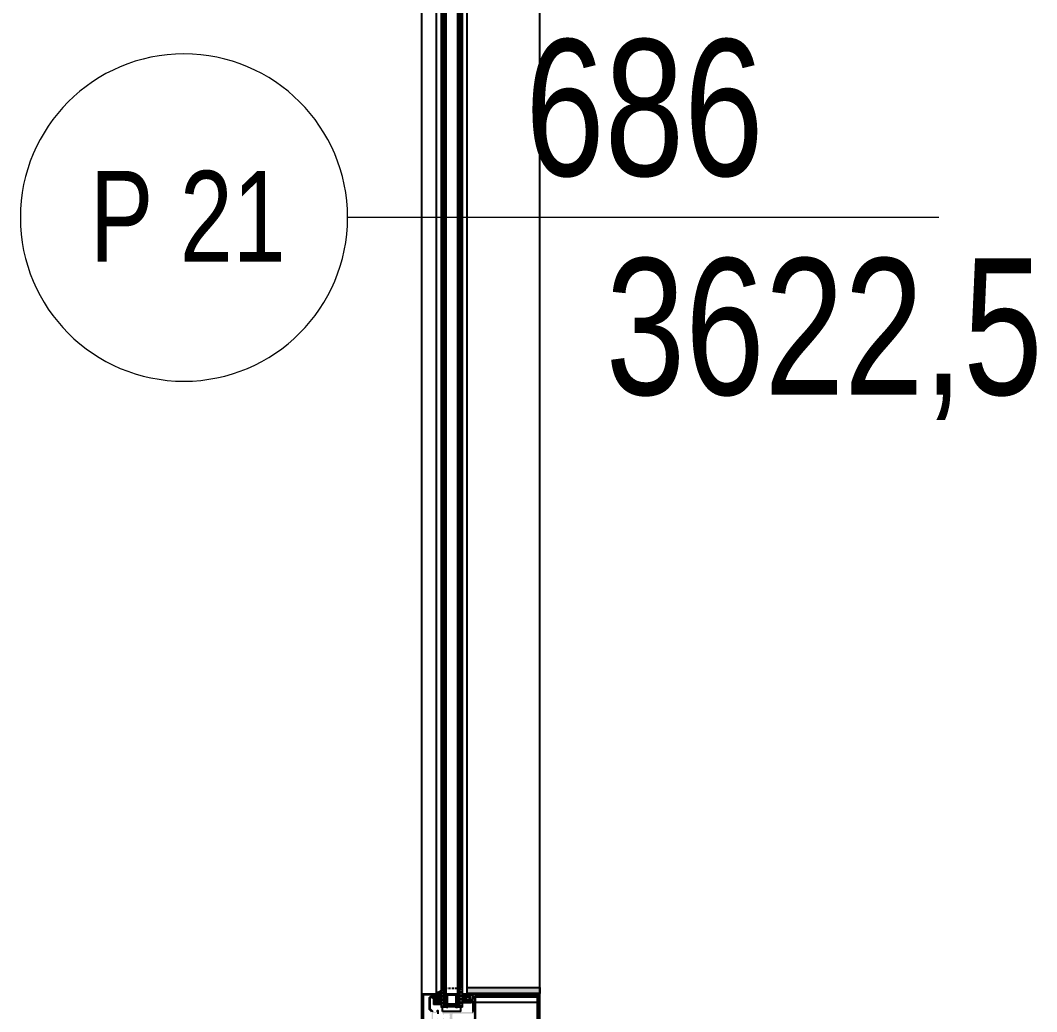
# Model space of a CAD drawing. Header units: millimetres. Extents: x 809 to 8159, y 33 to 4533.
# Drawn here: x 2875.7 to 2987.5, y 2717.3 to 2826.3 of the extents above; entities that cross this region are included whole.
import ezdxf
from ezdxf.enums import TextEntityAlignment as Align

# ---------------------------------------------------------------- set-up
doc = ezdxf.new("R2010")
doc.units = ezdxf.units.MM
doc.linetypes.add('HIDDEN', pattern=[0.375, 0.25, -0.125])
for name, color, linetype in [('3', 11, 'Continuous'), ('5', 11, 'Continuous'), ('FITILLER', 240, 'Continuous'), ('GORUNUS-TARAMA', 11, 'Continuous')]:
    doc.layers.add(name, color=color, linetype=linetype)
for name, color, linetype, lineweight in [('cam', 5, 'Continuous', 0), ('kapi_tag_yeni', 2, 'Continuous', 0), ('pencere tag', 4, 'Continuous', 0)]:
    doc.layers.add(name, color=color, linetype=linetype, lineweight=lineweight)
doc.styles.add('kapi_tag', font='arial.ttf', dxfattribs={"width": 0.75})

# ---------------------------------------------------------------- blocks, each defined once
blk = doc.blocks.new('ajsdfxcvzx')
h = blk.add_hatch(color=256)
edge = h.paths.add_edge_path()
edge.add_arc((34875.98, -5872.2), 0.05, 90, 180)
edge.add_line((34875.93, -5872.2), (34875.93, -5876.84))
edge.add_arc((34875.98, -5876.84), 0.05, 180, 270)
edge.add_line((34875.98, -5876.89), (34876.94, -5876.89))
edge.add_line((34876.94, -5876.89), (34877.05, -5876.76))
edge.add_arc((34877.09, -5876.79), 0.05, 50, 140, ccw=False)
edge.add_line((34877.12, -5876.75), (34877.4, -5876.99))
edge.add_arc((34877.38, -5877), 0.02, -90, 50, ccw=False)
edge.add_line((34877.38, -5877.02), (34875.85, -5877.02))
edge.add_arc((34875.85, -5876.97), 0.05, 180, 270, ccw=False)
edge.add_line((34875.8, -5876.97), (34875.8, -5872.07))
edge.add_arc((34875.85, -5872.07), 0.05, 90, 180, ccw=False)
edge.add_line((34875.85, -5872.02), (34877.38, -5872.02))
edge.add_arc((34877.38, -5872.04), 0.02, -50, 90, ccw=False)
edge.add_line((34877.4, -5872.06), (34877.12, -5872.29))
edge.add_arc((34877.09, -5872.25), 0.05, 220, 310, ccw=False)
edge.add_line((34877.05, -5872.29), (34876.94, -5872.15))
edge.add_line((34876.94, -5872.15), (34875.98, -5872.15))
h = blk.add_hatch(color=256)
edge = h.paths.add_edge_path()
edge.add_line((34877.18, -5873.05), (34877.18, -5872.45))
edge.add_line((34877.18, -5872.45), (34877.46, -5872.21))
edge.add_line((34877.46, -5872.21), (34877.46, -5872.42))
edge.add_line((34877.46, -5872.42), (34877.53, -5872.42))
edge.add_arc((34877.53, -5872.37), 0.05, 270, 360)
edge.add_line((34877.58, -5872.37), (34877.58, -5872.03))
edge.add_line((34877.58, -5872.03), (34877.47, -5872.03))
edge.add_line((34877.47, -5872.03), (34877.12, -5872.33))
edge.add_arc((34877.08, -5872.29), 0.05, 220, 310, ccw=False)
edge.add_line((34877.05, -5872.32), (34876.97, -5872.23))
edge.add_arc((34876.93, -5872.26), 0.05, 40, 130)
edge.add_line((34876.9, -5872.23), (34876.59, -5872.48))
edge.add_arc((34876.63, -5872.52), 0.05, 130, 180)
edge.add_line((34876.58, -5872.52), (34876.58, -5873.7))
edge.add_arc((34876.63, -5873.7), 0.05, 180, 225)
edge.add_line((34876.59, -5873.73), (34876.77, -5873.91))
edge.add_line((34876.77, -5873.91), (34876.81, -5873.91))
edge.add_line((34876.81, -5873.91), (34876.81, -5873.95))
edge.add_line((34876.81, -5873.95), (34876.87, -5874.01))
edge.add_arc((34876.83, -5874.04), 0.05, 0, 45, ccw=False)
edge.add_line((34876.88, -5874.04), (34876.88, -5875))
edge.add_arc((34876.83, -5875), 0.05, -45, 0, ccw=False)
edge.add_line((34876.87, -5875.04), (34876.81, -5875.09))
edge.add_line((34876.81, -5875.09), (34876.81, -5875.14))
edge.add_line((34876.81, -5875.14), (34876.77, -5875.14))
edge.add_line((34876.77, -5875.14), (34876.59, -5875.31))
edge.add_arc((34876.63, -5875.35), 0.05, 135, 180)
edge.add_line((34876.58, -5875.35), (34876.58, -5876.53))
edge.add_arc((34876.63, -5876.53), 0.05, 180, 230)
edge.add_line((34876.59, -5876.57), (34876.9, -5876.82))
edge.add_arc((34876.93, -5876.78), 0.05, 230, 320)
edge.add_line((34876.97, -5876.82), (34877.05, -5876.73))
edge.add_arc((34877.08, -5876.76), 0.05, 50, 140, ccw=False)
edge.add_line((34877.12, -5876.72), (34877.47, -5877.02))
edge.add_line((34877.47, -5877.02), (34877.58, -5877.02))
edge.add_line((34877.58, -5877.02), (34877.58, -5876.68))
edge.add_arc((34877.53, -5876.68), 0.05, 0, 90)
edge.add_line((34877.53, -5876.63), (34877.46, -5876.63))
edge.add_line((34877.46, -5876.63), (34877.46, -5876.84))
edge.add_line((34877.46, -5876.84), (34877.18, -5876.6))
edge.add_line((34877.18, -5876.6), (34877.18, -5876))
edge.add_line((34877.18, -5876), (34877.46, -5876))
edge.add_line((34877.46, -5876), (34877.46, -5876.13))
edge.add_line((34877.46, -5876.13), (34877.53, -5876.13))
edge.add_arc((34877.53, -5876.08), 0.05, 270, 360)
edge.add_line((34877.58, -5876.08), (34877.58, -5875.88))
edge.add_line((34877.58, -5875.88), (34877.11, -5875.88))
edge.add_arc((34877.11, -5875.93), 0.05, 90, 180)
edge.add_line((34877.06, -5875.93), (34877.06, -5876.51))
edge.add_arc((34877.01, -5876.51), 0.05, -40, 0, ccw=False)
edge.add_line((34877.05, -5876.54), (34876.96, -5876.65))
edge.add_arc((34876.92, -5876.61), 0.05, 230, 320, ccw=False)
edge.add_line((34876.88, -5876.65), (34876.71, -5876.51))
edge.add_arc((34876.75, -5876.47), 0.05, 180, 230, ccw=False)
edge.add_line((34876.7, -5876.47), (34876.7, -5875.4))
edge.add_arc((34876.75, -5875.4), 0.05, 135, 180, ccw=False)
edge.add_line((34876.71, -5875.36), (34877.04, -5875.04))
edge.add_arc((34877.07, -5875.07), 0.05, 90, 135, ccw=False)
edge.add_line((34877.07, -5875.02), (34877.48, -5875.02))
edge.add_line((34877.48, -5875.02), (34877.48, -5875.12))
edge.add_line((34877.48, -5875.12), (34877.58, -5875.12))
edge.add_line((34877.58, -5875.12), (34877.58, -5874.82))
edge.add_arc((34877.53, -5874.82), 0.05, 0, 90)
edge.add_line((34877.53, -5874.77), (34877.46, -5874.77))
edge.add_line((34877.46, -5874.77), (34877.46, -5874.9))
edge.add_line((34877.46, -5874.9), (34877.08, -5874.9))
edge.add_arc((34877.08, -5874.85), 0.05, 180, 270, ccw=False)
edge.add_line((34877.03, -5874.85), (34877.03, -5874.19))
edge.add_arc((34877.08, -5874.19), 0.05, 90, 180, ccw=False)
edge.add_line((34877.08, -5874.14), (34877.46, -5874.14))
edge.add_line((34877.46, -5874.14), (34877.46, -5874.27))
edge.add_line((34877.46, -5874.27), (34877.53, -5874.27))
edge.add_arc((34877.53, -5874.22), 0.05, 270, 360)
edge.add_line((34877.58, -5874.22), (34877.58, -5873.92))
edge.add_line((34877.58, -5873.92), (34877.48, -5873.92))
edge.add_line((34877.48, -5873.92), (34877.48, -5874.02))
edge.add_line((34877.48, -5874.02), (34877.07, -5874.02))
edge.add_arc((34877.07, -5873.97), 0.05, 225, 270, ccw=False)
edge.add_line((34877.04, -5874.01), (34876.71, -5873.68))
edge.add_arc((34876.75, -5873.65), 0.05, 180, 225, ccw=False)
edge.add_line((34876.7, -5873.65), (34876.7, -5872.58))
edge.add_arc((34876.75, -5872.58), 0.05, 130, 180, ccw=False)
edge.add_line((34876.71, -5872.54), (34876.88, -5872.39))
edge.add_arc((34876.92, -5872.43), 0.05, 40, 130, ccw=False)
edge.add_line((34876.96, -5872.4), (34877.05, -5872.51))
edge.add_arc((34877.01, -5872.54), 0.05, 0, 40, ccw=False)
edge.add_line((34877.06, -5872.54), (34877.06, -5873.12))
edge.add_arc((34877.11, -5873.12), 0.05, 180, 270)
edge.add_line((34877.11, -5873.17), (34877.58, -5873.17))
edge.add_line((34877.58, -5873.17), (34877.58, -5872.97))
edge.add_arc((34877.53, -5872.97), 0.05, 0, 90)
edge.add_line((34877.53, -5872.92), (34877.46, -5872.92))
edge.add_line((34877.46, -5872.92), (34877.46, -5873.05))
edge.add_line((34877.46, -5873.05), (34877.18, -5873.05))
h = blk.add_hatch(color=256)
edge = h.paths.add_edge_path()
edge.add_line((34880.8, -5876.77), (34880.87, -5876.77))
edge.add_line((34880.87, -5876.77), (34880.87, -5876.86))
edge.add_line((34880.87, -5876.86), (34881.35, -5876.86))
edge.add_arc((34881.35, -5876.76), 0.1, -90, 0)
edge.add_line((34881.45, -5876.76), (34881.45, -5876.48))
edge.add_arc((34881.35, -5876.48), 0.1, 0, 90)
edge.add_line((34881.35, -5876.38), (34881.27, -5876.38))
edge.add_arc((34881.27, -5876.33), 0.05, 225, 270, ccw=False)
edge.add_line((34881.23, -5876.37), (34881.06, -5876.2))
edge.add_arc((34881.03, -5876.23), 0.05, 45, 90)
edge.add_line((34881.03, -5876.18), (34880.87, -5876.18))
edge.add_line((34880.87, -5876.18), (34880.87, -5876.27))
edge.add_line((34880.87, -5876.27), (34880.8, -5876.27))
edge.add_arc((34880.8, -5876.22), 0.05, -180, -90, ccw=False)
edge.add_line((34880.75, -5876.22), (34880.75, -5876.02))
edge.add_line((34880.75, -5876.02), (34881.19, -5876.02))
edge.add_arc((34881.19, -5876.07), 0.05, 0, 90, ccw=False)
edge.add_line((34881.24, -5876.07), (34881.24, -5876.14))
edge.add_arc((34881.29, -5876.14), 0.05, 180, 225)
edge.add_line((34881.25, -5876.18), (34881.28, -5876.21))
edge.add_arc((34881.32, -5876.17), 0.05, 225, 270)
edge.add_line((34881.32, -5876.22), (34881.4, -5876.22))
edge.add_arc((34881.4, -5876.17), 0.05, -90, 0)
edge.add_line((34881.45, -5876.17), (34881.45, -5875.92))
edge.add_line((34881.45, -5875.92), (34881.45, -5875.55))
edge.add_line((34881.45, -5875.55), (34881.48, -5875.52))
edge.add_line((34881.48, -5875.52), (34881.45, -5875.49))
edge.add_line((34881.45, -5875.49), (34881.45, -5875.12))
edge.add_arc((34881.36, -5875.12), 0.0919, -5.0705, 90.955)
edge.add_line((34881.35, -5875.02), (34879.08, -5875.02))
edge.add_arc((34879.06, -5875.02), 0.02, 0, 180)
edge.add_line((34879.04, -5875.02), (34879.02, -5875.02))
edge.add_arc((34879, -5875.02), 0.02, 0, 180)
edge.add_line((34878.98, -5875.02), (34878.05, -5875.02))
edge.add_line((34878.05, -5875.02), (34878.05, -5874.88))
edge.add_arc((34878.11, -5874.88), 0.06, 90, 180, ccw=False)
edge.add_line((34878.11, -5874.82), (34878.11, -5874.75))
edge.add_arc((34878.14, -5874.75), 0.03, 90, 180, ccw=False)
edge.add_line((34878.14, -5874.72), (34878.18, -5874.72))
edge.add_arc((34878.18, -5874.75), 0.03, 0, 90, ccw=False)
edge.add_line((34878.21, -5874.75), (34878.21, -5874.82))
edge.add_line((34878.21, -5874.82), (34878.85, -5874.82))
edge.add_line((34878.85, -5874.82), (34878.85, -5874.57))
edge.add_line((34878.85, -5874.57), (34878.9, -5874.52))
edge.add_line((34878.9, -5874.52), (34878.85, -5874.47))
edge.add_line((34878.85, -5874.47), (34878.85, -5874.22))
edge.add_line((34878.85, -5874.22), (34878.21, -5874.22))
edge.add_line((34878.21, -5874.22), (34878.21, -5874.29))
edge.add_arc((34878.18, -5874.29), 0.03, -90, 0, ccw=False)
edge.add_line((34878.18, -5874.32), (34878.14, -5874.32))
edge.add_arc((34878.14, -5874.29), 0.03, -180, -90, ccw=False)
edge.add_line((34878.11, -5874.29), (34878.11, -5874.22))
edge.add_arc((34878.11, -5874.16), 0.06, 180, 270, ccw=False)
edge.add_line((34878.05, -5874.16), (34878.05, -5874.02))
edge.add_line((34878.05, -5874.02), (34878.98, -5874.02))
edge.add_arc((34879, -5874.02), 0.02, 180, 360)
edge.add_line((34879.02, -5874.02), (34879.04, -5874.02))
edge.add_arc((34879.06, -5874.02), 0.02, 180, 360)
edge.add_line((34879.08, -5874.02), (34881.35, -5874.02))
edge.add_arc((34881.36, -5873.93), 0.0919, 269.045, 365.0705)
edge.add_line((34881.45, -5873.92), (34881.45, -5873.55))
edge.add_line((34881.45, -5873.55), (34881.48, -5873.52))
edge.add_line((34881.48, -5873.52), (34881.45, -5873.49))
edge.add_line((34881.45, -5873.49), (34881.45, -5873.12))
edge.add_line((34881.45, -5873.12), (34881.45, -5872.87))
edge.add_arc((34881.4, -5872.87), 0.05, 0, 90)
edge.add_line((34881.4, -5872.82), (34881.32, -5872.82))
edge.add_arc((34881.32, -5872.87), 0.05, 90, 135)
edge.add_line((34881.28, -5872.84), (34881.25, -5872.87))
edge.add_arc((34881.29, -5872.91), 0.05, 135, 180)
edge.add_line((34881.24, -5872.91), (34881.24, -5872.97))
edge.add_arc((34881.19, -5872.97), 0.05, -90, 0, ccw=False)
edge.add_line((34881.19, -5873.02), (34880.75, -5873.02))
edge.add_line((34880.75, -5873.02), (34880.75, -5872.82))
edge.add_arc((34880.8, -5872.82), 0.05, 90, 180, ccw=False)
edge.add_line((34880.8, -5872.77), (34880.87, -5872.77))
edge.add_line((34880.87, -5872.77), (34880.87, -5872.86))
edge.add_line((34880.87, -5872.86), (34881.03, -5872.86))
edge.add_arc((34881.03, -5872.81), 0.05, 270, 315)
edge.add_line((34881.06, -5872.85), (34881.23, -5872.68))
edge.add_arc((34881.27, -5872.71), 0.05, 90, 135, ccw=False)
edge.add_line((34881.27, -5872.66), (34881.35, -5872.66))
edge.add_arc((34881.35, -5872.56), 0.1, -90, 0)
edge.add_line((34881.45, -5872.56), (34881.45, -5872.28))
edge.add_arc((34881.35, -5872.28), 0.1, 0, 90)
edge.add_line((34881.35, -5872.18), (34880.87, -5872.18))
edge.add_line((34880.87, -5872.18), (34880.87, -5872.27))
edge.add_line((34880.87, -5872.27), (34880.8, -5872.27))
edge.add_arc((34880.8, -5872.22), 0.05, -180, -90, ccw=False)
edge.add_line((34880.75, -5872.22), (34880.75, -5872.02))
edge.add_line((34880.75, -5872.02), (34888.74, -5872.02))
edge.add_line((34888.74, -5872.02), (34888.74, -5877.02))
edge.add_line((34888.74, -5877.02), (34880.75, -5877.02))
edge.add_line((34880.75, -5877.02), (34880.75, -5876.82))
edge.add_arc((34880.8, -5876.82), 0.05, 90, 180, ccw=False)
h.paths.add_polyline_path([(34881.64, -5872.23), (34888.54, -5872.23), (34888.54, -5876.83), (34881.64, -5876.83), (34881.64, -5874.53)], flags=16)
edge = h.paths.add_edge_path(flags=16)
edge.add_arc((34879.24, -5874.73), 0.1, 180, 270)
edge.add_line((34879.24, -5874.83), (34881.34, -5874.83))
edge.add_arc((34881.34, -5874.73), 0.1, -90, 0)
edge.add_line((34881.44, -5874.73), (34881.44, -5874.33))
edge.add_arc((34881.34, -5874.33), 0.1, 0, 90)
edge.add_line((34881.34, -5874.23), (34879.24, -5874.23))
edge.add_arc((34879.24, -5874.33), 0.1, 90, 180)
edge.add_line((34879.14, -5874.33), (34879.14, -5874.73))
h = blk.add_hatch()
h.set_pattern_fill('NET', color=256, style=0)
h.set_pattern_definition([(360, (34936.91878, -5880.9812), (1e-17, 0.125), []), (90, (34936.91878, -5880.9812), (-0.125, 2e-17), [])])
h.paths.add_polyline_path([(34878.5, -5873.23), (34879.66, -5873.23), (34879.66, -5873.53), (34879.46, -5873.49), (34879.22, -5873.47), (34878.96, -5873.47), (34878.64, -5873.5), (34878.5, -5873.52)])
at = {"layer": 'FITILLER'}
h = blk.add_hatch(dxfattribs=at)
h.set_pattern_fill('NET', color=256, scale=1.5, angle=45, style=0)
h.set_pattern_definition([(315, (34863.16115, -5889.01144), (-0.1325825, -0.1325825), []), (225, (34863.16115, -5889.01144), (-0.1325825, 0.1325825), [])])
edge = h.paths.add_edge_path(flags=16)
edge.add_arc((34877.41, -5872.64), 0.1, 90, 180, ccw=False)
edge.add_line((34877.41, -5872.54), (34877.53, -5872.54))
edge.add_arc((34877.53, -5872.64), 0.1, 0, 90, ccw=False)
edge.add_line((34877.63, -5872.64), (34877.63, -5872.69))
edge.add_arc((34877.53, -5872.69), 0.1, -90, 0, ccw=False)
edge.add_line((34877.53, -5872.79), (34877.41, -5872.79))
edge.add_arc((34877.41, -5872.69), 0.1, 180, 270, ccw=False)
edge.add_line((34877.31, -5872.69), (34877.31, -5872.64))
edge = h.paths.add_edge_path()
edge.add_arc((34877.56, -5871.68), 0.2, 280, 310.2331, ccw=False)
edge.add_line((34877.6, -5871.88), (34877.46, -5871.9))
edge.add_arc((34877.47, -5871.95), 0.05, 100, 165)
edge.add_line((34877.42, -5871.94), (34877.4, -5872.01))
edge.add_line((34877.4, -5872.01), (34877.58, -5872.01))
edge.add_line((34877.58, -5872.01), (34877.58, -5872.39))
edge.add_arc((34877.53, -5872.39), 0.05, -90, 0, ccw=False)
edge.add_line((34877.53, -5872.44), (34877.41, -5872.44))
edge.add_line((34877.41, -5872.44), (34877.41, -5872.34))
edge.add_line((34877.41, -5872.34), (34877.36, -5872.34))
edge.add_line((34877.36, -5872.34), (34877.23, -5872.42))
edge.add_arc((34877.26, -5872.46), 0.05, 120, 180)
edge.add_line((34877.21, -5872.46), (34877.21, -5872.87))
edge.add_arc((34877.26, -5872.87), 0.05, 180, 240)
edge.add_line((34877.23, -5872.92), (34877.36, -5872.99))
edge.add_line((34877.36, -5872.99), (34877.41, -5872.99))
edge.add_line((34877.41, -5872.99), (34877.41, -5872.89))
edge.add_line((34877.41, -5872.89), (34877.53, -5872.89))
edge.add_arc((34877.53, -5872.94), 0.05, 0, 90, ccw=False)
edge.add_line((34877.58, -5872.94), (34877.58, -5873.17))
edge.add_line((34877.58, -5873.17), (34877.93, -5873.17))
edge.add_line((34877.93, -5873.17), (34877.93, -5873.02))
edge.add_line((34877.93, -5873.02), (34877.78, -5873.02))
edge.add_arc((34877.78, -5872.97), 0.05, 180, 270, ccw=False)
edge.add_line((34877.73, -5872.97), (34877.73, -5872.95))
edge.add_arc((34877.78, -5872.95), 0.05, 90, 180, ccw=False)
edge.add_line((34877.78, -5872.9), (34877.93, -5872.9))
edge.add_line((34877.93, -5872.9), (34877.93, -5872.75))
edge.add_line((34877.93, -5872.75), (34877.78, -5872.75))
edge.add_arc((34877.78, -5872.7), 0.05, 180, 270, ccw=False)
edge.add_line((34877.73, -5872.7), (34877.73, -5872.68))
edge.add_arc((34877.78, -5872.68), 0.05, 90, 180, ccw=False)
edge.add_line((34877.78, -5872.63), (34877.93, -5872.63))
edge.add_line((34877.93, -5872.63), (34877.93, -5872.48))
edge.add_line((34877.93, -5872.48), (34877.78, -5872.48))
edge.add_arc((34877.78, -5872.43), 0.05, 180, 270, ccw=False)
edge.add_line((34877.73, -5872.43), (34877.73, -5872.41))
edge.add_arc((34877.78, -5872.41), 0.05, 90, 180, ccw=False)
edge.add_line((34877.78, -5872.36), (34877.93, -5872.36))
edge.add_line((34877.93, -5872.36), (34877.93, -5872.21))
edge.add_line((34877.93, -5872.21), (34877.78, -5872.21))
edge.add_arc((34877.78, -5872.16), 0.05, 180, 270, ccw=False)
edge.add_line((34877.73, -5872.16), (34877.73, -5872.05))
edge.add_arc((34877.78, -5872.05), 0.05, 140, 180, ccw=False)
edge.add_line((34877.74, -5872.02), (34878.01, -5871.7))
edge.add_arc((34877.98, -5871.66), 0.05, 310.2331, 490.2331)
edge.add_line((34877.94, -5871.62), (34877.69, -5871.83))
h = blk.add_hatch(dxfattribs=at)
h.set_pattern_fill('NET', color=256, scale=1.5, angle=45, style=0)
h.set_pattern_definition([(315, (34867.13714, -5884.76992), (-0.1325825, -0.1325825), []), (225, (34867.13714, -5884.76992), (-0.1325825, 0.1325825), [])])
edge = h.paths.add_edge_path(flags=16)
edge.add_arc((34880.77, -5872.55), 0.1, 180, 270)
edge.add_line((34880.77, -5872.65), (34880.93, -5872.65))
edge.add_arc((34880.93, -5872.55), 0.1, 270, 360)
edge.add_line((34881.03, -5872.55), (34881.03, -5872.5))
edge.add_arc((34880.93, -5872.5), 0.1, 360, 450)
edge.add_line((34880.93, -5872.4), (34880.77, -5872.4))
edge.add_arc((34880.77, -5872.5), 0.1, 90, 180)
edge.add_line((34880.67, -5872.5), (34880.67, -5872.55))
edge = h.paths.add_edge_path()
edge.add_line((34880.75, -5873.02), (34880.24, -5873.02))
edge.add_arc((34880.24, -5873.01), 0.01, 135, 270, ccw=False)
edge.add_line((34880.23, -5873.01), (34880.34, -5872.9))
edge.add_arc((34880.33, -5872.89), 0.00893, 315, 405)
edge.add_line((34880.34, -5872.88), (34880.23, -5872.77))
edge.add_arc((34880.24, -5872.77), 0.00893, 135, 225, ccw=False)
edge.add_line((34880.23, -5872.76), (34880.34, -5872.65))
edge.add_arc((34880.33, -5872.65), 0.00893, 315, 405)
edge.add_line((34880.34, -5872.64), (34880.23, -5872.53))
edge.add_arc((34880.24, -5872.52), 0.00893, 135, 225, ccw=False)
edge.add_line((34880.23, -5872.52), (34880.34, -5872.41))
edge.add_arc((34880.33, -5872.4), 0.00893, 315, 405)
edge.add_line((34880.34, -5872.4), (34880.23, -5872.29))
edge.add_arc((34880.24, -5872.28), 0.00893, 135, 225, ccw=False)
edge.add_line((34880.23, -5872.27), (34880.34, -5872.16))
edge.add_arc((34880.33, -5872.16), 0.00893, 315, 405)
edge.add_line((34880.34, -5872.15), (34880.23, -5872.04))
edge.add_arc((34880.24, -5872.03), 0.01, 90, 225, ccw=False)
edge.add_line((34880.24, -5872.02), (34880.75, -5872.02))
edge.add_line((34880.75, -5872.02), (34880.75, -5872.25))
edge.add_arc((34880.8, -5872.25), 0.05, 180, 270)
edge.add_line((34880.8, -5872.3), (34880.92, -5872.3))
edge.add_line((34880.92, -5872.3), (34880.92, -5872.2))
edge.add_line((34880.92, -5872.2), (34880.97, -5872.2))
edge.add_line((34880.97, -5872.2), (34881.1, -5872.27))
edge.add_arc((34881.08, -5872.32), 0.05, 0, 60, ccw=False)
edge.add_line((34881.13, -5872.32), (34881.13, -5872.73))
edge.add_arc((34881.08, -5872.73), 0.05, 300, 360, ccw=False)
edge.add_line((34881.1, -5872.77), (34880.97, -5872.85))
edge.add_line((34880.97, -5872.85), (34880.92, -5872.85))
edge.add_line((34880.92, -5872.85), (34880.92, -5872.75))
edge.add_line((34880.92, -5872.75), (34880.8, -5872.75))
edge.add_arc((34880.8, -5872.8), 0.05, 90, 180)
edge.add_line((34880.75, -5872.8), (34880.75, -5873.02))
h = blk.add_hatch(dxfattribs=at)
h.set_pattern_fill('DOTS', color=256, scale=1.2, angle=-45, style=0)
h.set_pattern_definition([(45, (34786.58186, -6013.5851), (0.079549513, -0.026516504), [0, -0.075])])
h.paths.add_polyline_path([(34880.78, -5872.01), (34880.78, -5871.33), (34888.77, -5871.33), (34888.77, -5872.01)])
at = {"linetype": 'HIDDEN'}
for p, q in [((34878.08, -5871.44), (34878.08, -5873.52)), ((34880.08, -5871.44), (34878.08, -5871.44)), ((34880.08, -5873.5), (34880.08, -5871.44))]:
    blk.add_line(p, q, dxfattribs=at)
for p, q in [((34878.47, -5873.22), (34879.07, -5873.22)), ((34878.08, -5873.52), (34878.08, -5873.52))]:
    blk.add_line(p, q)
at = {"elevation": 0}
blk.add_lwpolyline([(34875.98, -5872.15, 0.414214), (34875.93, -5872.2), (34875.93, -5876.84, 0.414214), (34875.98, -5876.89), (34876.94, -5876.89), (34877.05, -5876.76, -0.414214), (34877.12, -5876.75), (34877.4, -5876.99, -0.700208), (34877.38, -5877.02), (34875.85, -5877.02, -0.414214), (34875.8, -5876.97), (34875.8, -5872.07, -0.414214), (34875.85, -5872.02), (34877.38, -5872.02, -0.700208), (34877.4, -5872.06), (34877.12, -5872.29, -0.414214), (34877.05, -5872.29), (34876.94, -5872.15)], format="xyb", close=True, dxfattribs=at)
blk.add_lwpolyline([(34877.58, -5874.22), (34877.58, -5873.92), (34877.48, -5873.92), (34877.48, -5874.02)], dxfattribs=at)
for points in [[(34877.04, -5874.01), (34876.71, -5873.68, -0.198912), (34876.7, -5873.65), (34876.7, -5872.58, -0.221695), (34876.71, -5872.54), (34876.88, -5872.39, -0.414214), (34876.96, -5872.4), (34877.05, -5872.51, -0.176327), (34877.06, -5872.54), (34877.06, -5873.12, 0.414214), (34877.11, -5873.17), (34877.58, -5873.17), (34877.58, -5872.97, 0.414214), (34877.53, -5872.92), (34877.46, -5872.92), (34877.46, -5873.05), (34877.18, -5873.05), (34877.18, -5872.45), (34877.46, -5872.21), (34877.46, -5872.42), (34877.53, -5872.42, 0.414214), (34877.58, -5872.37), (34877.58, -5872.03), (34877.47, -5872.03), (34877.12, -5872.33, -0.414214), (34877.05, -5872.32), (34876.97, -5872.23, 0.414214), (34876.9, -5872.23), (34876.59, -5872.48, 0.221695), (34876.58, -5872.52), (34876.58, -5873.7, 0.198912), (34876.59, -5873.73), (34876.77, -5873.91), (34876.81, -5873.91), (34876.81, -5873.95), (34876.87, -5874.01, -0.198912)], [(34881.35, -5874.02, 0.445362), (34881.45, -5873.92), (34881.45, -5873.55), (34881.48, -5873.52), (34881.45, -5873.49), (34881.45, -5873.12), (34881.45, -5872.87, 0.414214), (34881.4, -5872.82), (34881.32, -5872.82, 0.198912), (34881.28, -5872.84), (34881.25, -5872.87, 0.198912), (34881.24, -5872.91), (34881.24, -5872.97, -0.414214), (34881.19, -5873.02), (34880.75, -5873.02), (34880.75, -5872.82, -0.414214), (34880.8, -5872.77), (34880.87, -5872.77), (34880.87, -5872.86), (34881.03, -5872.86, 0.198912), (34881.06, -5872.85), (34881.23, -5872.68, -0.198912), (34881.27, -5872.66), (34881.35, -5872.66, 0.414214), (34881.45, -5872.56), (34881.45, -5872.28, 0.414214), (34881.35, -5872.18), (34880.87, -5872.18), (34880.87, -5872.27), (34880.8, -5872.27, -0.414214), (34880.75, -5872.22), (34880.75, -5872.02), (34888.74, -5872.02), (34888.74, -5877.02)]]:
    blk.add_lwpolyline(points, format="xyb", dxfattribs=at)
for points in [[(34878.47, -5873.22), (34879.66, -5873.22), (34879.66, -5872.08), (34878.47, -5872.08)], [(34878.5, -5873.23), (34879.66, -5873.23), (34879.66, -5873.53), (34879.46, -5873.49), (34879.22, -5873.47), (34878.96, -5873.47), (34878.64, -5873.5), (34878.5, -5873.52)], [(34878.57, -5873.12), (34879.56, -5873.12), (34879.56, -5872.18), (34878.57, -5872.18)], [(34881.64, -5872.23), (34888.54, -5872.23), (34888.54, -5876.83), (34881.64, -5876.83), (34881.64, -5874.53)]]:
    blk.add_lwpolyline(points, close=True, dxfattribs=at)
at = {"layer": '3'}
for p, q in [((34878.08, -5873.98), (34878.08, -5873.52)), ((34880.08, -5873.98), (34878.08, -5873.98)), ((34880.08, -5873.98), (34880.08, -5873.52))]:
    blk.add_line(p, q, dxfattribs=at)
at = {"layer": '5'}
for p, q in [((34875.8, -5872.02), (34875.8, -5726.99)), ((34877.4, -5872.02), (34877.4, -5726.99)), ((34880.78, -5872.02), (34880.78, -5726.99)), ((34888.78, -5872.02), (34888.78, -5726.99))]:
    blk.add_line(p, q, dxfattribs=at)
at = {"layer": 'cam'}
for p, q in [((34877.88, -5726.99), (34877.88, -5873.52)), ((34877.98, -5726.99), (34877.98, -5873.52)), ((34878.08, -5726.99), (34878.08, -5871.38)), ((34878.18, -5726.99), (34878.18, -5873.52)), ((34878.28, -5726.99), (34878.28, -5873.52)), ((34878.38, -5726.99), (34878.38, -5873.52)), ((34878.48, -5726.99), (34878.48, -5873.52)), ((34879.68, -5726.99), (34879.68, -5873.52)), ((34879.78, -5726.99), (34879.78, -5873.52)), ((34879.88, -5726.99), (34879.88, -5873.52)), ((34879.98, -5726.99), (34879.98, -5873.52)), ((34880.08, -5726.99), (34880.08, -5871.37)), ((34880.18, -5726.99), (34880.18, -5873.52)), ((34880.28, -5726.99), (34880.28, -5873.52)), ((34877.88, -5873.52), (34878.48, -5873.52)), ((34879.68, -5873.52), (34880.28, -5873.52))]:
    blk.add_line(p, q, dxfattribs=at)
at = {"layer": 'FITILLER', "elevation": 0}
for points in [[(34877.69, -5871.83, -0.132688), (34877.6, -5871.88), (34877.46, -5871.9, 0.291473), (34877.42, -5871.94), (34877.4, -5872.01), (34877.58, -5872.01), (34877.58, -5872.39, -0.414214), (34877.53, -5872.44), (34877.41, -5872.44), (34877.41, -5872.34), (34877.36, -5872.34), (34877.23, -5872.42, 0.267949), (34877.21, -5872.46), (34877.21, -5872.87, 0.267949), (34877.23, -5872.92), (34877.36, -5872.99), (34877.41, -5872.99), (34877.41, -5872.89), (34877.53, -5872.89, -0.414214), (34877.58, -5872.94), (34877.58, -5873.17), (34877.93, -5873.17), (34877.93, -5873.02), (34877.78, -5873.02, -0.414214), (34877.73, -5872.97), (34877.73, -5872.95, -0.414214), (34877.78, -5872.9), (34877.93, -5872.9), (34877.93, -5872.75), (34877.78, -5872.75, -0.414214), (34877.73, -5872.7), (34877.73, -5872.68, -0.414214), (34877.78, -5872.63), (34877.93, -5872.63), (34877.93, -5872.48), (34877.78, -5872.48, -0.414214), (34877.73, -5872.43), (34877.73, -5872.41, -0.414214), (34877.78, -5872.36), (34877.93, -5872.36), (34877.93, -5872.21), (34877.78, -5872.21, -0.414214), (34877.73, -5872.16), (34877.73, -5872.05, -0.176327), (34877.74, -5872.02), (34878.01, -5871.7, 1), (34877.94, -5871.62)], [(34880.75, -5873.02), (34880.24, -5873.02, -0.668179), (34880.23, -5873.01), (34880.34, -5872.9, 0.414214), (34880.34, -5872.88), (34880.23, -5872.77, -0.414214), (34880.23, -5872.76), (34880.34, -5872.65, 0.414214), (34880.34, -5872.64), (34880.23, -5872.53, -0.414214), (34880.23, -5872.52), (34880.34, -5872.41, 0.414214), (34880.34, -5872.4), (34880.23, -5872.29, -0.414214), (34880.23, -5872.27), (34880.34, -5872.16, 0.414214), (34880.34, -5872.15), (34880.23, -5872.04, -0.668179), (34880.24, -5872.02), (34880.75, -5872.02), (34880.75, -5872.25, 0.414214), (34880.8, -5872.3), (34880.92, -5872.3), (34880.92, -5872.2), (34880.97, -5872.2), (34881.1, -5872.27, -0.267949), (34881.13, -5872.32), (34881.13, -5872.73, -0.267949), (34881.1, -5872.77), (34880.97, -5872.85), (34880.92, -5872.85), (34880.92, -5872.75), (34880.8, -5872.75, 0.414214), (34880.75, -5872.8)], [(34877.31, -5872.64, -0.414214), (34877.41, -5872.54), (34877.53, -5872.54, -0.414214), (34877.63, -5872.64), (34877.63, -5872.69, -0.414214), (34877.53, -5872.79), (34877.41, -5872.79, -0.414214), (34877.31, -5872.69)], [(34880.67, -5872.55, 0.414214), (34880.77, -5872.65), (34880.93, -5872.65, 0.414214), (34881.03, -5872.55), (34881.03, -5872.5, 0.414214), (34880.93, -5872.4), (34880.77, -5872.4, 0.414214), (34880.67, -5872.5)]]:
    blk.add_lwpolyline(points, format="xyb", close=True, dxfattribs=at)
blk.add_lwpolyline([(34880.78, -5872.01), (34880.78, -5871.33), (34888.77, -5871.33), (34888.77, -5872.01)], close=True, dxfattribs=at)
at = {"layer": 'GORUNUS-TARAMA'}
for p, q in [((34881.7, -5872.24), (34888.53, -5872.24)), ((34881.7, -5876.81), (34881.7, -5872.24)), ((34881.7, -5872.38), (34888.53, -5872.38)), ((34881.7, -5872.94), (34888.53, -5872.94)), ((34888.53, -5876.81), (34888.53, -5872.24))]:
    blk.add_line(p, q, dxfattribs=at)
blk = doc.blocks.new('kapi_tag_yeni')
at = {"layer": 'kapi_tag_yeni'}
blk.add_line((0, 0), (-0.6504, 0), dxfattribs=at)
blk.add_circle((-0.8304, 0), 0.18, dxfattribs=at)
at = {"layer": 'kapi_tag_yeni', "style": 'kapi_tag', "width": 0.75}
for tag, p in [('KAPI_ENI', (-0.553, 0.047)), ('KAPI_BOYU', (-0.553, -0.194))]:
    blk.add_attdef(tag, p, '', height=0.15, dxfattribs=at)
blk.add_attdef('KAPI_TAG_02', text='', height=0.15, dxfattribs=at).set_placement((-0.8304, 0), align=Align.MIDDLE_CENTER)

msp = doc.modelspace()

# ---------------------------------------------------------------- block references
at = {"layer": 'GORUNUS-TARAMA'}
msp.add_blockref('ajsdfxcvzx', (-31955.96, 8591.27), dxfattribs=at)
at = {"layer": 'pencere tag'}
ref = msp.add_blockref('kapi_tag_yeni', (2976.7, 2804.61), dxfattribs=dict(at, xscale=-99.99999999999997, yscale=100, zscale=100, rotation=180))
ref.add_attrib('KAPI_BOYU', '686', (2931.2, 2809.2), dxfattribs={"layer": 'kapi_tag_yeni', "height": 15, "rotation": 360, "style": 'kapi_tag', "width": 0.75})
ref.add_attrib('KAPI_ENI', '3622,5', (2940.06, 2785.12), dxfattribs={"layer": 'kapi_tag_yeni', "height": 15, "rotation": 360, "style": 'kapi_tag', "width": 0.75})
ref.add_attrib('KAPI_TAG_02', 'P 21', dxfattribs={"layer": 'kapi_tag_yeni', "height": 10, "rotation": 360, "style": 'kapi_tag', "width": 0.75}).set_placement((2894.08, 2804.74), align=Align.MIDDLE_CENTER)

doc.saveas('drawing.dxf')
